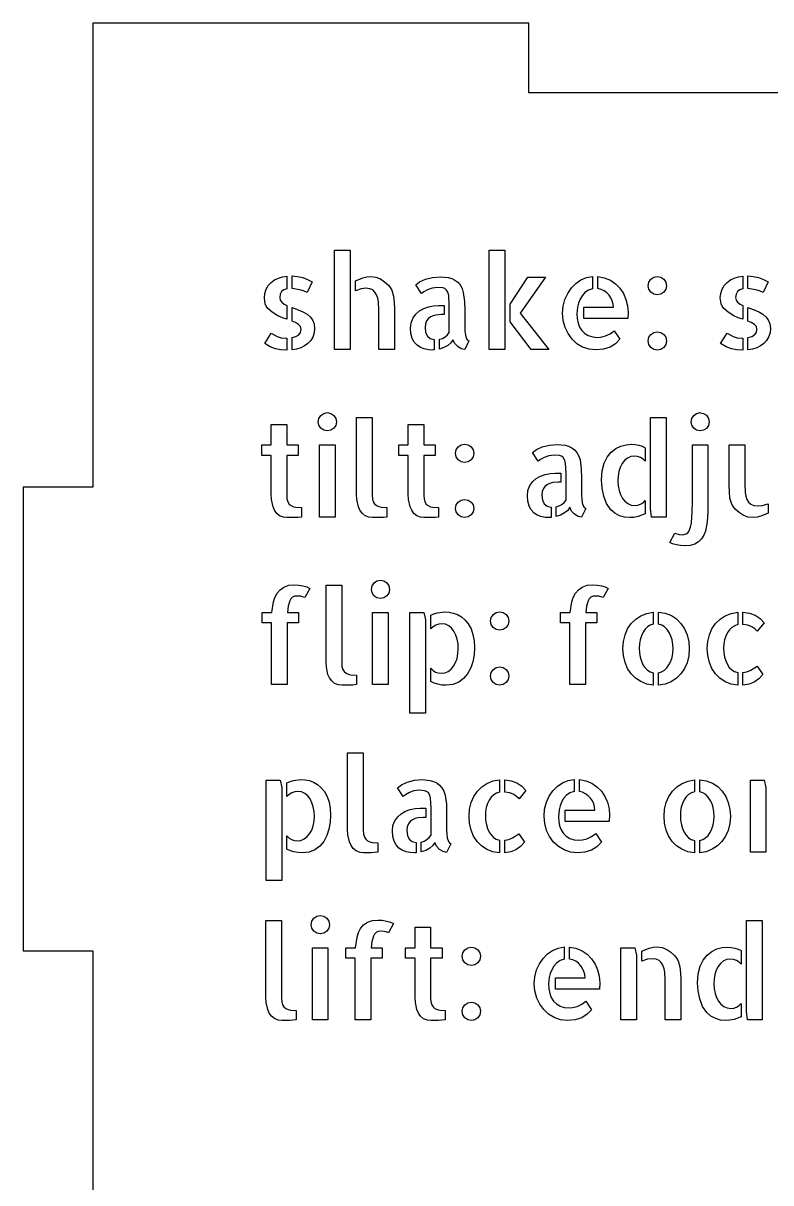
# Model space of a CAD drawing. Header units: millimetres. Extents: x 6 to 317, y 8 to 232.
# Drawn here: x 217.5 to 249.7, y 182.4 to 232.4 of the extents above; entities that cross this region are included whole.
import ezdxf

# ---------------------------------------------------------------- set-up
doc = ezdxf.new("R2010")
doc.units = ezdxf.units.MM
doc.layers.add('CUT', color=1, linetype='Continuous')
doc.layers.add('ENGRAVE', color=7, linetype='Continuous')

msp = doc.modelspace()

# ---------------------------------------------------------------- linework, layer by layer
at = {"layer": 'CUT'}
msp.add_lwpolyline([(295.697, 229.424), (276.897, 229.424), (276.897, 232.424), (258.097, 232.424), (258.097, 229.424), (239.297, 229.424), (239.297, 229.424), (239.297, 232.424), (220.497, 232.424), (220.497, 212.424), (217.497, 212.424), (217.497, 192.424), (220.497, 192.424), (220.497, 172.424)], dxfattribs=at)
at = {"layer": 'ENGRAVE'}
for points in [[(231.594, 218.359), (230.927, 218.359), (230.927, 222.643), (231.594, 222.643), (231.594, 218.359)], [(238.266, 222.643), (238.266, 218.359), (237.594, 218.359), (237.594, 222.643), (238.266, 222.643)], [(228.046, 220.129), (227.981, 220.223), (227.935, 220.33), (227.899, 220.581), (227.917, 220.774), (227.976, 220.959), (228.068, 221.114), (228.192, 221.245), (228.34, 221.352), (228.504, 221.433), (228.681, 221.489), (228.865, 221.518), (228.865, 220.966), (228.743, 220.927), (228.641, 220.852), (228.581, 220.744), (228.561, 220.603), (228.581, 220.488), (228.646, 220.391), (228.75, 220.312), (228.865, 220.251), (228.865, 219.66), (228.674, 219.724), (228.484, 219.804), (228.234, 219.959), (228.046, 220.129)], [(229.549, 221.455), (229.76, 221.378), (229.957, 221.27), (229.742, 220.812), (229.587, 220.88), (229.424, 220.928), (229.09, 220.978), (229.09, 221.524), (229.322, 221.502), (229.549, 221.455)], [(232.482, 221.502), (232.709, 221.477), (232.901, 221.4), (233.08, 221.274), (233.243, 221.127), (233.327, 221.025), (233.389, 220.909), (233.466, 220.65), (233.496, 220.377), (233.502, 220.106), (233.502, 218.359), (232.829, 218.359), (232.829, 220.052), (232.813, 220.41), (232.787, 220.565), (232.736, 220.714), (232.666, 220.828), (232.57, 220.921), (232.443, 220.977), (232.278, 220.995), (232.071, 220.969), (231.82, 220.89), (231.82, 221.314), (232.143, 221.447), (232.31, 221.488), (232.482, 221.502)], [(241.864, 218.956), (242.056, 218.895), (242.258, 218.878), (242.41, 218.891), (242.602, 218.941), (242.807, 219.031), (242.986, 219.164), (243.228, 218.795), (243.036, 218.6), (242.804, 218.452), (242.521, 218.364), (242.187, 218.337), (241.896, 218.367), (241.618, 218.46), (241.374, 218.606), (241.166, 218.8), (240.995, 219.038), (240.869, 219.302), (240.785, 219.606), (240.759, 219.919), (240.783, 220.222), (240.86, 220.515), (240.978, 220.774), (241.138, 221.009), (241.328, 221.2), (241.55, 221.353), (241.793, 221.457), (242.054, 221.502), (242.054, 220.972), (241.874, 220.915), (241.718, 220.807), (241.601, 220.672), (241.511, 220.518), (241.448, 220.354), (241.406, 220.184), (241.375, 219.892), (241.388, 219.69), (241.428, 219.492), (241.493, 219.324), (241.591, 219.172), (241.716, 219.05), (241.864, 218.957)], [(247.704, 220.129), (247.639, 220.223), (247.593, 220.33), (247.558, 220.581), (247.576, 220.774), (247.635, 220.959), (247.727, 221.114), (247.85, 221.245), (247.998, 221.352), (248.162, 221.433), (248.339, 221.489), (248.523, 221.518), (248.523, 220.966), (248.402, 220.927), (248.299, 220.852), (248.239, 220.744), (248.219, 220.603), (248.239, 220.488), (248.304, 220.391), (248.408, 220.312), (248.523, 220.251), (248.523, 219.66), (248.333, 219.724), (248.143, 219.804), (247.892, 219.959), (247.704, 220.129)], [(249.207, 221.455), (249.418, 221.378), (249.615, 221.27), (249.4, 220.812), (249.245, 220.88), (249.083, 220.928), (248.749, 220.978), (248.749, 221.524), (248.98, 221.502), (249.207, 221.455)], [(236.526, 220.429), (236.54, 220.04), (236.54, 219.28), (236.546, 219.15), (236.568, 218.976), (236.62, 218.817), (236.659, 218.76), (236.716, 218.723), (236.54, 218.353), (236.388, 218.387), (236.234, 218.48), (236.107, 218.615), (236.028, 218.778), (235.944, 218.647), (235.809, 218.533), (235.635, 218.439), (235.448, 218.376), (235.448, 218.795), (235.574, 218.835), (235.688, 218.902), (235.788, 218.989), (235.873, 219.092), (235.873, 220.256), (235.846, 220.686), (235.808, 220.823), (235.751, 220.92), (235.678, 220.981), (235.589, 221.014), (235.36, 221.033), (235.131, 221.003), (234.933, 220.931), (234.773, 220.84), (234.671, 220.763), (234.422, 221.144), (234.588, 221.267), (234.841, 221.38), (235.153, 221.46), (235.503, 221.491), (235.826, 221.458), (235.974, 221.414), (236.113, 221.347), (236.236, 221.255), (236.338, 221.14), (236.424, 220.987), (236.473, 220.818), (236.526, 220.429)], [(239.264, 221.469), (240.014, 221.469), (238.922, 219.919), (240.157, 218.359), (239.396, 218.359), (238.492, 219.55), (238.492, 220.316), (239.264, 221.469)], [(242.551, 220.884), (242.421, 220.947), (242.28, 220.978), (242.28, 221.496), (242.557, 221.444), (242.818, 221.337), (243.04, 221.185), (243.229, 220.994), (243.381, 220.767), (243.49, 220.515), (243.559, 220.237), (243.581, 219.952), (243.565, 219.687), (241.674, 219.687), (241.674, 220.173), (242.947, 220.173), (242.935, 220.313), (242.9, 220.449), (242.842, 220.577), (242.763, 220.694), (242.664, 220.798), (242.55, 220.884)], [(244.839, 221.496), (244.991, 221.468), (245.12, 221.383), (245.207, 221.256), (245.235, 221.105), (245.207, 220.953), (245.12, 220.824), (244.991, 220.737), (244.838, 220.708), (244.687, 220.737), (244.56, 220.824), (244.475, 220.953), (244.447, 221.105), (244.476, 221.256), (244.563, 221.383), (244.689, 221.467), (244.839, 221.496)], [(229.369, 219.437), (229.235, 219.516), (229.09, 219.577), (229.09, 220.162), (229.427, 220.04), (229.588, 219.967), (229.738, 219.875), (229.867, 219.764), (229.97, 219.63), (230.039, 219.463), (230.061, 219.263), (230.043, 219.071), (229.984, 218.888), (229.894, 218.74), (229.777, 218.612), (229.633, 218.507), (229.471, 218.43), (229.284, 218.374), (229.09, 218.342), (229.09, 218.866), (229.256, 218.912), (229.38, 218.985), (229.458, 219.087), (229.481, 219.214), (229.454, 219.34), (229.369, 219.437)], [(234.894, 219.586), (234.842, 219.456), (234.825, 219.297), (234.85, 219.083), (234.927, 218.926), (235.053, 218.83), (235.222, 218.783), (235.222, 218.336), (235.151, 218.332), (234.968, 218.343), (234.789, 218.381), (234.628, 218.444), (234.484, 218.54), (234.362, 218.674), (234.277, 218.833), (234.22, 219.039), (234.202, 219.28), (234.227, 219.506), (234.309, 219.718), (234.431, 219.885), (234.585, 220.021), (234.769, 220.127), (234.968, 220.198), (235.184, 220.241), (235.404, 220.256), (235.646, 220.256), (235.646, 219.864), (235.526, 219.864), (235.294, 219.842), (235.177, 219.81), (235.068, 219.759), (234.97, 219.684), (234.894, 219.586)], [(249.028, 219.437), (248.893, 219.516), (248.749, 219.577), (248.749, 220.162), (249.085, 220.04), (249.246, 219.967), (249.397, 219.875), (249.525, 219.764), (249.628, 219.63), (249.697, 219.463), (249.719, 219.263), (249.702, 219.071), (249.643, 218.888), (249.552, 218.74), (249.436, 218.612), (249.291, 218.507), (249.13, 218.43), (248.942, 218.374), (248.749, 218.342), (248.749, 218.866), (248.914, 218.912), (249.039, 218.985), (249.116, 219.087), (249.14, 219.214), (249.113, 219.34), (249.027, 219.437)], [(228.153, 218.463), (227.911, 218.607), (228.192, 219.054), (228.454, 218.91), (228.628, 218.86), (228.837, 218.844), (228.865, 218.844), (228.865, 218.331), (228.611, 218.339), (228.382, 218.378), (228.153, 218.463)], [(244.839, 219.12), (244.991, 219.092), (245.12, 219.007), (245.207, 218.88), (245.235, 218.729), (245.207, 218.576), (245.12, 218.447), (244.991, 218.36), (244.838, 218.332), (244.687, 218.36), (244.56, 218.447), (244.475, 218.576), (244.447, 218.728), (244.476, 218.88), (244.563, 219.007), (244.689, 219.091), (244.839, 219.12)], [(247.812, 218.463), (247.569, 218.607), (247.85, 219.054), (248.112, 218.91), (248.286, 218.86), (248.496, 218.844), (248.523, 218.844), (248.523, 218.331), (248.269, 218.339), (248.04, 218.378), (247.812, 218.463)], [(230.608, 215.631), (230.76, 215.602), (230.889, 215.515), (230.976, 215.386), (231.005, 215.233), (230.976, 215.082), (230.889, 214.956), (230.76, 214.87), (230.608, 214.842), (230.456, 214.871), (230.329, 214.958), (230.245, 215.085), (230.216, 215.234), (230.245, 215.386), (230.332, 215.515), (230.458, 215.601), (230.608, 215.631)], [(246.688, 215.63), (246.839, 215.602), (246.966, 215.516), (247.052, 215.386), (247.079, 215.233), (247.052, 215.083), (246.967, 214.955), (246.839, 214.87), (246.688, 214.842), (246.537, 214.871), (246.41, 214.958), (246.326, 215.085), (246.297, 215.234), (246.326, 215.386), (246.413, 215.515), (246.538, 215.601), (246.688, 215.631)], [(229.355, 213.79), (228.859, 213.79), (228.859, 212.074), (228.871, 211.909), (228.909, 211.782), (228.967, 211.692), (229.049, 211.622), (229.148, 211.577), (229.254, 211.554), (229.494, 211.54), (229.494, 211.131), (229.35, 211.115), (229.204, 211.107), (229.036, 211.104), (228.867, 211.109), (228.722, 211.126), (228.555, 211.183), (228.429, 211.288), (228.338, 211.425), (228.272, 211.575), (228.206, 211.881), (228.192, 212.113), (228.192, 213.79), (227.784, 213.79), (227.784, 214.241), (228.192, 214.241), (228.192, 215.124), (228.859, 215.124), (228.859, 214.241), (229.355, 214.241), (229.355, 213.79)], [(231.87, 215.416), (232.544, 215.416), (232.544, 212.08), (232.556, 211.914), (232.593, 211.785), (232.649, 211.694), (232.73, 211.625), (232.828, 211.581), (232.932, 211.556), (233.177, 211.54), (233.177, 211.131), (233.029, 211.115), (232.885, 211.107), (232.72, 211.104), (232.554, 211.109), (232.405, 211.126), (232.239, 211.186), (232.113, 211.291), (232.02, 211.426), (231.953, 211.575), (231.884, 211.881), (231.87, 212.113), (231.87, 215.416)], [(235.267, 213.79), (234.771, 213.79), (234.771, 212.074), (234.783, 211.909), (234.821, 211.782), (234.879, 211.692), (234.961, 211.622), (235.06, 211.577), (235.166, 211.554), (235.406, 211.54), (235.406, 211.131), (235.262, 211.115), (235.116, 211.107), (234.948, 211.104), (234.779, 211.109), (234.634, 211.126), (234.467, 211.183), (234.341, 211.288), (234.25, 211.425), (234.184, 211.575), (234.118, 211.881), (234.104, 212.113), (234.104, 213.79), (233.696, 213.79), (233.696, 214.241), (234.104, 214.241), (234.104, 215.124), (234.771, 215.124), (234.771, 214.241), (235.267, 214.241), (235.267, 213.79)], [(244.549, 211.501), (244.549, 215.416), (245.221, 215.416), (245.221, 211.131), (244.587, 211.131), (244.549, 211.501)], [(230.271, 214.241), (230.944, 214.241), (230.944, 211.131), (230.271, 211.131), (230.271, 214.241)], [(236.53, 214.268), (236.683, 214.241), (236.812, 214.156), (236.899, 214.029), (236.927, 213.878), (236.899, 213.725), (236.812, 213.596), (236.683, 213.509), (236.53, 213.481), (236.379, 213.51), (236.252, 213.596), (236.167, 213.725), (236.139, 213.878), (236.167, 214.029), (236.255, 214.156), (236.381, 214.24), (236.53, 214.268)], [(241.563, 213.202), (241.577, 212.813), (241.577, 212.052), (241.582, 211.923), (241.604, 211.749), (241.657, 211.589), (241.696, 211.533), (241.753, 211.495), (241.577, 211.126), (241.425, 211.159), (241.271, 211.253), (241.144, 211.388), (241.064, 211.55), (240.981, 211.419), (240.846, 211.305), (240.672, 211.211), (240.485, 211.148), (240.485, 211.567), (240.611, 211.608), (240.725, 211.674), (240.825, 211.762), (240.91, 211.865), (240.91, 213.028), (240.883, 213.458), (240.845, 213.596), (240.788, 213.693), (240.715, 213.753), (240.625, 213.786), (240.396, 213.805), (240.168, 213.776), (239.969, 213.704), (239.81, 213.613), (239.707, 213.536), (239.459, 213.916), (239.625, 214.04), (239.878, 214.153), (240.19, 214.233), (240.54, 214.263), (240.863, 214.23), (241.011, 214.187), (241.15, 214.12), (241.273, 214.028), (241.375, 213.913), (241.461, 213.76), (241.51, 213.591), (241.563, 213.202)], [(242.839, 211.445), (242.656, 211.714), (242.531, 212.033), (242.457, 212.378), (242.432, 212.731), (242.46, 213.116), (242.55, 213.453), (242.678, 213.706), (242.855, 213.928), (243.05, 214.081), (243.272, 214.189), (243.494, 214.248), (243.722, 214.269), (243.886, 214.259), (244.047, 214.23), (244.189, 214.185), (244.322, 214.121), (244.322, 213.535), (244.225, 213.624), (244.113, 213.696), (243.987, 213.742), (243.854, 213.756), (243.696, 213.736), (243.55, 213.671), (243.426, 213.566), (243.328, 213.436), (243.244, 213.271), (243.187, 213.094), (243.149, 212.889), (243.138, 212.681), (243.151, 212.473), (243.193, 212.27), (243.255, 212.098), (243.341, 211.936), (243.443, 211.811), (243.57, 211.71), (243.712, 211.649), (243.865, 211.628), (243.995, 211.641), (244.115, 211.682), (244.225, 211.749), (244.322, 211.842), (244.322, 211.269), (244.017, 211.151), (243.835, 211.115), (243.65, 211.104), (243.43, 211.124), (243.218, 211.184), (243.013, 211.292), (242.84, 211.446)], [(246.459, 209.968), (246.258, 209.905), (246.021, 209.885), (245.842, 209.897), (245.665, 209.929), (245.501, 209.976), (245.381, 210.034), (245.596, 210.436), (245.781, 210.379), (245.933, 210.364), (246.091, 210.401), (246.153, 210.447), (246.203, 210.511), (246.28, 210.688), (246.32, 210.877), (246.349, 211.346), (246.352, 211.798), (246.352, 214.241), (247.025, 214.241), (247.025, 211.36), (246.997, 210.924), (246.914, 210.525), (246.847, 210.352), (246.749, 210.194), (246.618, 210.063), (246.459, 209.968)], [(247.946, 214.241), (248.618, 214.241), (248.618, 212.548), (248.635, 212.187), (248.659, 212.037), (248.706, 211.892), (248.775, 211.779), (248.872, 211.688), (249.001, 211.63), (249.164, 211.611), (249.368, 211.634), (249.622, 211.705), (249.622, 211.297), (249.31, 211.162), (249.146, 211.119), (248.976, 211.104), (248.739, 211.128), (248.544, 211.206), (248.37, 211.325), (248.204, 211.474), (248.12, 211.575), (248.056, 211.691), (247.976, 211.95), (247.949, 212.223), (247.946, 212.494), (247.946, 214.241)], [(239.931, 212.359), (239.879, 212.229), (239.862, 212.069), (239.886, 211.855), (239.964, 211.699), (240.089, 211.602), (240.259, 211.556), (240.259, 211.109), (240.187, 211.104), (240.005, 211.116), (239.826, 211.153), (239.665, 211.217), (239.52, 211.313), (239.399, 211.446), (239.314, 211.606), (239.257, 211.811), (239.239, 212.052), (239.264, 212.279), (239.346, 212.491), (239.468, 212.657), (239.622, 212.794), (239.806, 212.899), (240.005, 212.97), (240.221, 213.014), (240.441, 213.028), (240.683, 213.028), (240.683, 212.636), (240.562, 212.636), (240.331, 212.614), (240.214, 212.583), (240.104, 212.532), (240.007, 212.456), (239.931, 212.358)], [(236.53, 211.892), (236.683, 211.865), (236.812, 211.779), (236.899, 211.653), (236.927, 211.502), (236.899, 211.349), (236.812, 211.22), (236.683, 211.133), (236.53, 211.104), (236.379, 211.133), (236.252, 211.22), (236.167, 211.348), (236.139, 211.5), (236.167, 211.652), (236.255, 211.779), (236.381, 211.864), (236.53, 211.893)], [(229.452, 207.714), (229.3, 207.725), (229.203, 207.712), (229.115, 207.67), (229.044, 207.6), (228.992, 207.515), (228.92, 207.287), (228.892, 207.014), (229.372, 207.014), (229.372, 206.562), (228.881, 206.562), (228.881, 203.904), (228.208, 203.904), (228.208, 206.562), (227.801, 206.562), (227.801, 207.014), (228.22, 207.014), (228.286, 207.469), (228.347, 207.666), (228.442, 207.85), (228.573, 207.998), (228.735, 208.111), (228.947, 208.186), (229.201, 208.21), (229.378, 208.196), (229.562, 208.163), (229.73, 208.117), (229.852, 208.056), (229.637, 207.659), (229.547, 207.696), (229.452, 207.714)], [(230.558, 208.188), (231.231, 208.188), (231.231, 204.852), (231.243, 204.687), (231.28, 204.558), (231.337, 204.467), (231.418, 204.397), (231.515, 204.353), (231.619, 204.329), (231.864, 204.312), (231.864, 203.904), (231.716, 203.887), (231.572, 203.879), (231.407, 203.877), (231.241, 203.882), (231.092, 203.899), (230.926, 203.959), (230.8, 204.064), (230.707, 204.199), (230.64, 204.348), (230.571, 204.654), (230.557, 204.886), (230.558, 208.188)], [(232.902, 208.403), (233.054, 208.374), (233.183, 208.288), (233.27, 208.159), (233.298, 208.006), (233.27, 207.855), (233.183, 207.729), (233.054, 207.643), (232.902, 207.615), (232.75, 207.643), (232.623, 207.731), (232.539, 207.857), (232.51, 208.006), (232.539, 208.159), (232.626, 208.288), (232.752, 208.374), (232.902, 208.403)], [(242.318, 207.714), (242.166, 207.725), (242.069, 207.712), (241.981, 207.67), (241.91, 207.6), (241.858, 207.515), (241.786, 207.287), (241.758, 207.014), (242.238, 207.014), (242.238, 206.562), (241.747, 206.562), (241.747, 203.904), (241.074, 203.904), (241.074, 206.562), (240.666, 206.562), (240.666, 207.014), (241.086, 207.014), (241.152, 207.469), (241.213, 207.666), (241.308, 207.85), (241.439, 207.998), (241.601, 208.111), (241.813, 208.186), (242.067, 208.21), (242.243, 208.196), (242.428, 208.163), (242.596, 208.117), (242.718, 208.056), (242.503, 207.659), (242.413, 207.696), (242.318, 207.714)], [(232.565, 207.014), (233.238, 207.014), (233.238, 203.904), (232.565, 203.904), (232.565, 207.014)], [(234.176, 202.679), (234.176, 207.014), (234.777, 207.014), (234.848, 206.7), (234.848, 202.679), (234.176, 202.679)], [(236.395, 206.827), (236.555, 206.687), (236.69, 206.523), (236.812, 206.306), (236.893, 206.071), (236.945, 205.789), (236.96, 205.503), (236.942, 205.196), (236.886, 204.894), (236.795, 204.624), (236.66, 204.373), (236.49, 204.171), (236.279, 204.011), (236.028, 203.91), (235.742, 203.877), (235.557, 203.887), (235.375, 203.921), (235.221, 203.969), (235.074, 204.036), (235.074, 204.61), (235.169, 204.516), (235.276, 204.449), (235.394, 204.408), (235.521, 204.394), (235.677, 204.415), (235.821, 204.477), (235.949, 204.577), (236.052, 204.701), (236.142, 204.863), (236.204, 205.037), (236.246, 205.243), (236.259, 205.453), (236.248, 205.659), (236.21, 205.862), (236.153, 206.038), (236.07, 206.204), (235.972, 206.334), (235.849, 206.441), (235.705, 206.508), (235.548, 206.528), (235.414, 206.515), (235.286, 206.471), (235.172, 206.4), (235.074, 206.308), (235.074, 206.893), (235.211, 206.957), (235.355, 207.003), (235.676, 207.041), (235.862, 207.028), (236.045, 206.992), (236.227, 206.925), (236.395, 206.826)], [(238.046, 207.041), (238.198, 207.013), (238.328, 206.928), (238.414, 206.801), (238.443, 206.65), (238.414, 206.498), (238.327, 206.369), (238.198, 206.282), (238.045, 206.254), (237.895, 206.282), (237.768, 206.369), (237.683, 206.498), (237.655, 206.65), (237.683, 206.801), (237.771, 206.928), (237.897, 207.013), (238.046, 207.041)], [(243.71, 204.373), (243.556, 204.606), (243.449, 204.863), (243.379, 205.158), (243.358, 205.459), (243.38, 205.761), (243.451, 206.055), (243.562, 206.308), (243.718, 206.537), (243.91, 206.724), (244.135, 206.87), (244.395, 206.974), (244.67, 207.025), (244.67, 206.512), (244.538, 206.467), (244.419, 206.393), (244.316, 206.292), (244.229, 206.165), (244.155, 206.011), (244.103, 205.843), (244.073, 205.664), (244.063, 205.475), (244.073, 205.281), (244.104, 205.09), (244.153, 204.923), (244.223, 204.764), (244.307, 204.637), (244.413, 204.527), (244.534, 204.451), (244.67, 204.411), (244.67, 203.882), (244.389, 203.929), (244.124, 204.033), (243.9, 204.183), (243.71, 204.373)], [(245.155, 206.391), (245.033, 206.468), (244.896, 206.512), (244.896, 207.03), (245.18, 206.987), (245.448, 206.885), (245.674, 206.735), (245.863, 206.542), (246.016, 206.307), (246.125, 206.049), (246.197, 205.752), (246.219, 205.448), (246.196, 205.145), (246.123, 204.85), (246.011, 204.595), (245.856, 204.364), (245.663, 204.176), (245.436, 204.031), (245.174, 203.929), (244.896, 203.882), (244.896, 204.411), (245.029, 204.457), (245.149, 204.531), (245.254, 204.632), (245.345, 204.759), (245.422, 204.913), (245.477, 205.08), (245.509, 205.259), (245.519, 205.448), (245.509, 205.641), (245.478, 205.831), (245.427, 205.997), (245.354, 206.154), (245.265, 206.282), (245.155, 206.391)], [(247.35, 204.37), (247.196, 204.605), (247.089, 204.863), (247.019, 205.158), (246.998, 205.459), (247.019, 205.758), (247.088, 206.049), (247.199, 206.305), (247.355, 206.534), (247.548, 206.724), (247.772, 206.874), (248.033, 206.978), (248.309, 207.025), (248.309, 206.49), (248.178, 206.446), (248.059, 206.373), (247.956, 206.274), (247.869, 206.151), (247.795, 206.001), (247.743, 205.837), (247.713, 205.661), (247.703, 205.475), (247.713, 205.283), (247.744, 205.092), (247.792, 204.929), (247.862, 204.775), (247.947, 204.65), (248.053, 204.543), (248.173, 204.468), (248.309, 204.428), (248.309, 203.882), (248.028, 203.925), (247.763, 204.028), (247.539, 204.178), (247.35, 204.37)], [(249.057, 206.896), (249.271, 206.752), (249.451, 206.567), (249.153, 206.21), (249.047, 206.311), (248.924, 206.393), (248.751, 206.463), (248.535, 206.496), (248.535, 207.025), (248.814, 206.985), (249.057, 206.896)], [(238.046, 204.665), (238.198, 204.637), (238.328, 204.552), (238.414, 204.425), (238.443, 204.274), (238.415, 204.121), (238.327, 203.992), (238.198, 203.905), (238.045, 203.877), (237.895, 203.905), (237.768, 203.992), (237.683, 204.121), (237.655, 204.273), (237.683, 204.425), (237.771, 204.552), (237.897, 204.637), (238.046, 204.665)], [(249.02, 204.012), (248.797, 203.922), (248.535, 203.882), (248.535, 204.429), (248.709, 204.46), (248.875, 204.524), (249.142, 204.698), (249.39, 204.34), (249.221, 204.158), (249.021, 204.011)], [(231.489, 200.961), (232.162, 200.961), (232.162, 197.625), (232.175, 197.459), (232.212, 197.33), (232.268, 197.24), (232.349, 197.17), (232.447, 197.126), (232.551, 197.102), (232.796, 197.085), (232.796, 196.676), (232.648, 196.66), (232.504, 196.652), (232.339, 196.649), (232.173, 196.654), (232.024, 196.671), (231.858, 196.732), (231.732, 196.837), (231.639, 196.971), (231.572, 197.12), (231.503, 197.426), (231.489, 197.658), (231.489, 200.961)], [(227.972, 195.452), (227.972, 199.786), (228.573, 199.786), (228.644, 199.472), (228.644, 195.452), (227.972, 195.452)], [(230.191, 199.599), (230.351, 199.46), (230.486, 199.295), (230.608, 199.078), (230.689, 198.843), (230.741, 198.562), (230.756, 198.276), (230.738, 197.969), (230.682, 197.666), (230.591, 197.396), (230.456, 197.145), (230.286, 196.943), (230.075, 196.784), (229.824, 196.682), (229.538, 196.649), (229.353, 196.66), (229.171, 196.693), (229.017, 196.741), (228.87, 196.808), (228.87, 197.382), (228.965, 197.289), (229.072, 197.221), (229.19, 197.18), (229.317, 197.167), (229.473, 197.187), (229.617, 197.25), (229.745, 197.35), (229.848, 197.474), (229.938, 197.635), (230, 197.81), (230.042, 198.016), (230.055, 198.226), (230.044, 198.432), (230.006, 198.634), (229.949, 198.81), (229.866, 198.976), (229.768, 199.106), (229.645, 199.213), (229.501, 199.28), (229.344, 199.301), (229.21, 199.287), (229.082, 199.244), (228.968, 199.172), (228.87, 199.08), (228.87, 199.666), (229.007, 199.73), (229.151, 199.775), (229.472, 199.814), (229.658, 199.801), (229.841, 199.764), (230.023, 199.698), (230.191, 199.599)], [(235.744, 198.747), (235.758, 198.358), (235.758, 197.598), (235.763, 197.468), (235.785, 197.294), (235.837, 197.134), (235.877, 197.078), (235.934, 197.04), (235.757, 196.671), (235.606, 196.705), (235.452, 196.798), (235.325, 196.933), (235.245, 197.096), (235.162, 196.965), (235.027, 196.85), (234.853, 196.756), (234.665, 196.693), (234.665, 197.112), (234.791, 197.153), (234.905, 197.22), (235.006, 197.307), (235.091, 197.41), (235.091, 198.573), (235.064, 199.004), (235.026, 199.141), (234.969, 199.238), (234.895, 199.299), (234.806, 199.332), (234.577, 199.35), (234.349, 199.321), (234.15, 199.249), (233.99, 199.158), (233.888, 199.081), (233.64, 199.461), (233.805, 199.585), (234.059, 199.698), (234.371, 199.778), (234.721, 199.808), (235.043, 199.775), (235.191, 199.732), (235.33, 199.665), (235.453, 199.573), (235.556, 199.458), (235.642, 199.305), (235.691, 199.136), (235.744, 198.747)], [(237.075, 197.143), (236.922, 197.377), (236.814, 197.636), (236.745, 197.93), (236.723, 198.232), (236.745, 198.53), (236.813, 198.822), (236.924, 199.077), (237.081, 199.307), (237.273, 199.496), (237.497, 199.646), (237.758, 199.751), (238.035, 199.797), (238.035, 199.262), (237.903, 199.218), (237.785, 199.146), (237.682, 199.047), (237.594, 198.924), (237.52, 198.773), (237.468, 198.609), (237.438, 198.434), (237.429, 198.248), (237.438, 198.055), (237.469, 197.865), (237.517, 197.702), (237.588, 197.548), (237.672, 197.423), (237.778, 197.316), (237.899, 197.241), (238.035, 197.201), (238.035, 196.655), (237.753, 196.698), (237.488, 196.8), (237.264, 196.951), (237.075, 197.143)], [(238.782, 199.669), (238.996, 199.524), (239.176, 199.34), (238.879, 198.982), (238.772, 199.084), (238.649, 199.166), (238.477, 199.235), (238.261, 199.269), (238.261, 199.798), (238.539, 199.758), (238.782, 199.668)], [(241.064, 197.274), (241.257, 197.213), (241.459, 197.196), (241.61, 197.209), (241.803, 197.258), (242.007, 197.349), (242.187, 197.482), (242.429, 197.113), (242.236, 196.917), (242.005, 196.77), (241.722, 196.682), (241.387, 196.654), (241.096, 196.685), (240.819, 196.778), (240.575, 196.924), (240.367, 197.118), (240.196, 197.355), (240.069, 197.62), (239.985, 197.923), (239.959, 198.237), (239.984, 198.539), (240.061, 198.833), (240.178, 199.092), (240.339, 199.327), (240.529, 199.517), (240.75, 199.671), (240.994, 199.774), (241.255, 199.82), (241.255, 199.29), (241.074, 199.232), (240.918, 199.125), (240.802, 198.99), (240.712, 198.835), (240.649, 198.672), (240.607, 198.502), (240.576, 198.21), (240.589, 198.008), (240.629, 197.81), (240.694, 197.641), (240.791, 197.49), (240.917, 197.368), (241.065, 197.275)], [(241.751, 199.202), (241.621, 199.265), (241.481, 199.296), (241.481, 199.813), (241.758, 199.762), (242.019, 199.654), (242.24, 199.503), (242.429, 199.312), (242.582, 199.084), (242.691, 198.833), (242.76, 198.555), (242.782, 198.27), (242.765, 198.005), (240.875, 198.005), (240.875, 198.49), (242.148, 198.49), (242.136, 198.63), (242.101, 198.767), (242.043, 198.895), (241.963, 199.012), (241.865, 199.116), (241.751, 199.202)], [(245.484, 197.145), (245.33, 197.378), (245.223, 197.636), (245.153, 197.93), (245.132, 198.232), (245.154, 198.533), (245.225, 198.827), (245.337, 199.081), (245.493, 199.31), (245.684, 199.497), (245.909, 199.643), (246.169, 199.746), (246.444, 199.798), (246.444, 199.284), (246.312, 199.24), (246.193, 199.166), (246.09, 199.064), (246.003, 198.938), (245.929, 198.783), (245.877, 198.616), (245.847, 198.437), (245.837, 198.248), (245.847, 198.054), (245.879, 197.862), (245.927, 197.696), (245.997, 197.537), (246.081, 197.409), (246.187, 197.3), (246.308, 197.224), (246.444, 197.184), (246.444, 196.655), (246.163, 196.701), (245.898, 196.806), (245.674, 196.955), (245.484, 197.145)], [(246.929, 199.163), (246.807, 199.24), (246.67, 199.284), (246.67, 199.803), (246.954, 199.76), (247.222, 199.657), (247.448, 199.508), (247.638, 199.315), (247.79, 199.08), (247.899, 198.822), (247.971, 198.525), (247.993, 198.22), (247.97, 197.917), (247.897, 197.622), (247.785, 197.368), (247.63, 197.137), (247.437, 196.949), (247.21, 196.804), (246.948, 196.702), (246.67, 196.655), (246.67, 197.184), (246.803, 197.229), (246.923, 197.303), (247.028, 197.405), (247.119, 197.531), (247.197, 197.685), (247.251, 197.853), (247.283, 198.032), (247.293, 198.22), (247.283, 198.413), (247.252, 198.604), (247.202, 198.77), (247.128, 198.927), (247.039, 199.054), (246.929, 199.164)], [(248.86, 196.676), (248.86, 199.786), (249.455, 199.786), (249.527, 199.472), (249.527, 196.676), (248.86, 196.676)], [(234.111, 197.904), (234.059, 197.774), (234.042, 197.614), (234.067, 197.4), (234.144, 197.244), (234.27, 197.147), (234.439, 197.101), (234.439, 196.654), (234.368, 196.649), (234.186, 196.661), (234.007, 196.698), (233.845, 196.762), (233.701, 196.858), (233.58, 196.992), (233.495, 197.151), (233.438, 197.356), (233.42, 197.598), (233.444, 197.824), (233.526, 198.036), (233.649, 198.202), (233.803, 198.339), (233.987, 198.444), (234.186, 198.515), (234.402, 198.559), (234.621, 198.573), (234.864, 198.573), (234.864, 198.182), (234.743, 198.182), (234.511, 198.159), (234.395, 198.128), (234.285, 198.077), (234.187, 198.001), (234.112, 197.904)], [(238.746, 196.784), (238.522, 196.694), (238.261, 196.654), (238.261, 197.201), (238.435, 197.233), (238.6, 197.297), (238.868, 197.471), (239.115, 197.113), (238.946, 196.931), (238.746, 196.783)], [(227.96, 193.733), (228.633, 193.733), (228.633, 190.398), (228.646, 190.232), (228.683, 190.103), (228.739, 190.012), (228.82, 189.942), (228.918, 189.898), (229.022, 189.874), (229.267, 189.858), (229.267, 189.449), (229.119, 189.432), (228.975, 189.424), (228.81, 189.422), (228.644, 189.427), (228.495, 189.444), (228.329, 189.504), (228.203, 189.609), (228.11, 189.744), (228.043, 189.893), (227.974, 190.199), (227.96, 190.431), (227.96, 193.733)], [(230.304, 193.948), (230.457, 193.92), (230.585, 193.833), (230.673, 193.704), (230.701, 193.551), (230.673, 193.4), (230.586, 193.274), (230.457, 193.188), (230.304, 193.16), (230.153, 193.189), (230.026, 193.276), (229.941, 193.402), (229.913, 193.552), (229.941, 193.704), (230.028, 193.833), (230.154, 193.919), (230.304, 193.948)], [(233.059, 193.259), (232.907, 193.27), (232.81, 193.258), (232.722, 193.215), (232.651, 193.145), (232.599, 193.06), (232.527, 192.832), (232.499, 192.559), (232.978, 192.559), (232.978, 192.107), (232.488, 192.107), (232.488, 189.449), (231.815, 189.449), (231.815, 192.107), (231.407, 192.107), (231.407, 192.559), (231.826, 192.559), (231.892, 193.014), (231.954, 193.212), (232.049, 193.395), (232.179, 193.544), (232.342, 193.656), (232.554, 193.731), (232.807, 193.755), (232.984, 193.742), (233.169, 193.709), (233.337, 193.662), (233.459, 193.601), (233.243, 193.204), (233.154, 193.241), (233.059, 193.259)], [(248.691, 189.819), (248.691, 193.733), (249.363, 193.733), (249.363, 189.449), (248.728, 189.449), (248.691, 189.819)], [(235.559, 192.107), (235.063, 192.107), (235.063, 190.392), (235.075, 190.227), (235.113, 190.1), (235.171, 190.009), (235.253, 189.94), (235.352, 189.895), (235.458, 189.871), (235.698, 189.858), (235.698, 189.449), (235.554, 189.432), (235.408, 189.424), (235.24, 189.422), (235.071, 189.427), (234.926, 189.444), (234.759, 189.5), (234.633, 189.606), (234.542, 189.742), (234.476, 189.893), (234.41, 190.199), (234.396, 190.431), (234.396, 192.107), (233.988, 192.107), (233.988, 192.559), (234.396, 192.559), (234.396, 193.441), (235.063, 193.441), (235.063, 192.559), (235.559, 192.559), (235.559, 192.107)], [(229.967, 192.559), (230.641, 192.559), (230.641, 189.449), (229.967, 189.449), (229.967, 192.559)], [(236.822, 192.586), (236.975, 192.558), (237.104, 192.473), (237.191, 192.347), (237.219, 192.196), (237.191, 192.043), (237.104, 191.914), (236.975, 191.827), (236.822, 191.799), (236.671, 191.827), (236.544, 191.914), (236.459, 192.043), (236.431, 192.195), (236.46, 192.347), (236.547, 192.473), (236.673, 192.558), (236.822, 192.586)], [(240.642, 190.047), (240.834, 189.985), (241.036, 189.969), (241.188, 189.982), (241.381, 190.031), (241.585, 190.122), (241.764, 190.255), (242.006, 189.885), (241.814, 189.69), (241.582, 189.543), (241.299, 189.455), (240.965, 189.427), (240.674, 189.457), (240.396, 189.551), (240.152, 189.697), (239.944, 189.89), (239.773, 190.128), (239.647, 190.392), (239.563, 190.696), (239.537, 191.01), (239.561, 191.312), (239.638, 191.605), (239.756, 191.864), (239.916, 192.099), (240.106, 192.29), (240.328, 192.444), (240.571, 192.547), (240.832, 192.592), (240.832, 192.062), (240.652, 192.005), (240.496, 191.898), (240.379, 191.762), (240.289, 191.608), (240.226, 191.445), (240.184, 191.274), (240.153, 190.982), (240.166, 190.781), (240.206, 190.582), (240.271, 190.414), (240.369, 190.262), (240.494, 190.14), (240.642, 190.048)], [(241.329, 191.975), (241.199, 192.037), (241.058, 192.068), (241.058, 192.586), (241.335, 192.535), (241.596, 192.427), (241.818, 192.276), (242.007, 192.085), (242.159, 191.857), (242.268, 191.605), (242.337, 191.328), (242.359, 191.042), (242.343, 190.778), (240.452, 190.778), (240.452, 191.263), (241.725, 191.263), (241.714, 191.403), (241.678, 191.539), (241.62, 191.668), (241.541, 191.784), (241.442, 191.888), (241.329, 191.975)], [(243.275, 189.449), (243.275, 192.559), (243.871, 192.559), (243.942, 192.245), (243.942, 189.449), (243.275, 189.449)], [(244.83, 192.593), (245.057, 192.567), (245.249, 192.49), (245.428, 192.364), (245.591, 192.217), (245.675, 192.115), (245.737, 191.999), (245.814, 191.74), (245.844, 191.467), (245.85, 191.197), (245.85, 189.449), (245.177, 189.449), (245.177, 191.142), (245.161, 191.5), (245.135, 191.655), (245.084, 191.804), (245.014, 191.918), (244.918, 192.011), (244.791, 192.067), (244.626, 192.085), (244.419, 192.06), (244.168, 191.98), (244.168, 192.405), (244.491, 192.537), (244.658, 192.578), (244.83, 192.593)], [(246.981, 189.763), (246.797, 190.032), (246.672, 190.351), (246.599, 190.696), (246.573, 191.049), (246.601, 191.434), (246.691, 191.771), (246.819, 192.024), (246.996, 192.246), (247.191, 192.399), (247.413, 192.507), (247.635, 192.565), (247.863, 192.587), (248.027, 192.577), (248.189, 192.548), (248.33, 192.503), (248.464, 192.438), (248.464, 191.853), (248.366, 191.942), (248.255, 192.013), (248.129, 192.059), (247.995, 192.073), (247.837, 192.053), (247.692, 191.988), (247.567, 191.884), (247.469, 191.754), (247.386, 191.588), (247.329, 191.412), (247.291, 191.207), (247.279, 190.998), (247.292, 190.791), (247.334, 190.588), (247.396, 190.415), (247.482, 190.254), (247.584, 190.128), (247.711, 190.028), (247.853, 189.966), (248.007, 189.946), (248.137, 189.959), (248.257, 190), (248.366, 190.067), (248.464, 190.16), (248.464, 189.586), (248.158, 189.469), (247.976, 189.433), (247.792, 189.422), (247.572, 189.442), (247.359, 189.502), (247.154, 189.61), (246.981, 189.763)], [(236.822, 190.21), (236.975, 190.182), (237.104, 190.097), (237.191, 189.97), (237.219, 189.82), (237.191, 189.666), (237.104, 189.537), (236.975, 189.45), (236.822, 189.422), (236.671, 189.451), (236.544, 189.537), (236.459, 189.666), (236.431, 189.818), (236.459, 189.97), (236.547, 190.097), (236.673, 190.182), (236.822, 190.21)]]:
    msp.add_lwpolyline(points, close=True, dxfattribs=at)

doc.saveas('drawing.dxf')
